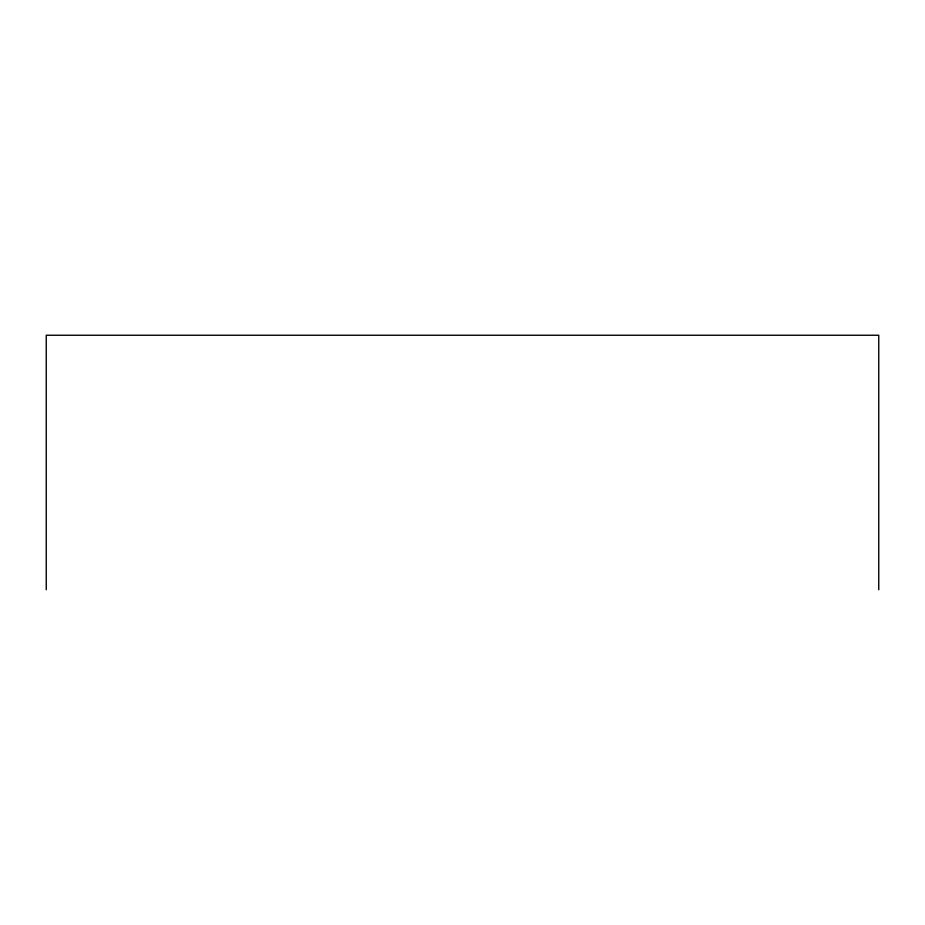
<?xml version="1.0" encoding="UTF-8"?>
<svg xmlns="http://www.w3.org/2000/svg" width="925" height="925" viewBox="0 0 925 925"><rect width="100%" height="100%" fill="white"/><g stroke="black" fill="none" stroke-linecap="round" stroke-linejoin="round"><path stroke-width="1.39" d="M878.75 589.757L878.75 335.243L46.25 335.243L46.25 589.757"/></g></svg>
